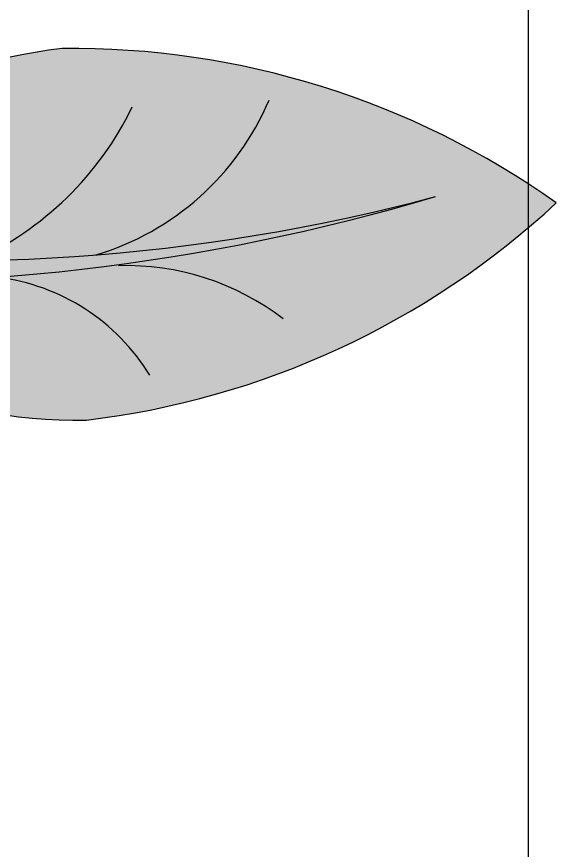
# Model space of a CAD drawing. Header units: inches. Extents: x 9636 to 21597, y -10243 to 557.
# Drawn here: x 15107.86 to 15113.48, y -8253.64 to -8244.96 of the extents above; entities that cross this region are included whole.
import ezdxf

# ---------------------------------------------------------------- set-up
doc = ezdxf.new("R2010")
doc.units = ezdxf.units.IN
doc.header["$MEASUREMENT"] = 0
doc.layers.add('MESA', color=7, linetype='Continuous')

# ---------------------------------------------------------------- blocks, each defined once
blk = doc.blocks.new('FF')
at = {"layer": 'MESA', "ltscale": 0.8}
h = blk.add_hatch(color=85, dxfattribs=at)
h.dxf.hatch_style = 1
h.set_gradient(color1=(103, 159, 96), color2=(179, 207, 175), one_color=1, tint=0.75, name='INVCURVED')
h.paths.add_polyline_path([(15108.33026360681, -8245.291418830959, 0.1995123331975758), (15104.65011638343, -8247.349100573449, 0.0967495278531692), (15112.21936357434, -8246.832568004458, -0.08665420676483183), (15104.77408727995, -8247.700253922616, 0.1924888780828612), (15108.58264314027, -8249.159980714909, 0.1586077411667837), (15113.47719633627, -8246.898153567214, 0.1586077411660197)])
h = blk.add_hatch(color=85, dxfattribs=at)
h.dxf.hatch_style = 1
h.set_gradient(color1=(103, 159, 96), color2=(52, 80, 48), one_color=1, tint=0.25)
h.paths.add_polyline_path([(15112.21936357432, -8246.832568004465, -0.09674952785286056), (15104.65011638343, -8247.349100573447, 0.007527451123012324), (15104.54974583483, -8247.480567875256, 0.01429188129494994), (15104.77408727995, -8247.700253922616, 0.08665420676455064)])
at = {"color": 252, "true_color": 0x939598}
blk.add_line((15113.18870581788, -8962.155407147424), (15113.18870581788, -8220.470320095861), dxfattribs=at)
at = {"layer": 'MESA', "ltscale": 0.8}
for centre, radius, start, end in [((15108.43487971552, -8254.003376148707), 8.712585427785559, 54.63807121558305, 90.68799389044844), ((15108.96594592585, -8250.748129243959), 5.49361270404985, 96.64475057272602, 143.5021361888844), ((15106.03026806404, -8244.431964870992), 3.366816296886543, 294.296023263664, 334.1865133235825), ((15107.86481650442, -8244.71260735103), 2.848348437275969, 286.7338815414734, 336.9236786966114), ((15107.11251755533, -8227.715040842166), 19.78786802722636, 262.851585636521, 284.9561457192542), ((15106.01222254267, -8225.947855433173), 21.78760700426676, 266.7422690148209, 286.5524646129436), ((15107.55447826891, -8240.508274418822), 8.712585427785559, 276.7772193277904, 312.8271420026535), ((15108.50397853336, -8243.666931250204), 5.49361270404985, 223.963077029356, 270.8204626455112), ((15108.99771238396, -8250.241209128344), 2.689750615147911, 52.5352876958594, 91.74363701946895), ((15107.39375893193, -8249.825528767731), 2.168727903706357, 31.47016453770033, 82.96735266571929)]:
    blk.add_arc(centre, radius, start, end, dxfattribs=at)

msp = doc.modelspace()

# ---------------------------------------------------------------- block references
at = {"color": 18, "true_color": 0x000000}
msp.add_blockref('FF', (0, 0), dxfattribs=at)

doc.saveas('drawing.dxf')
